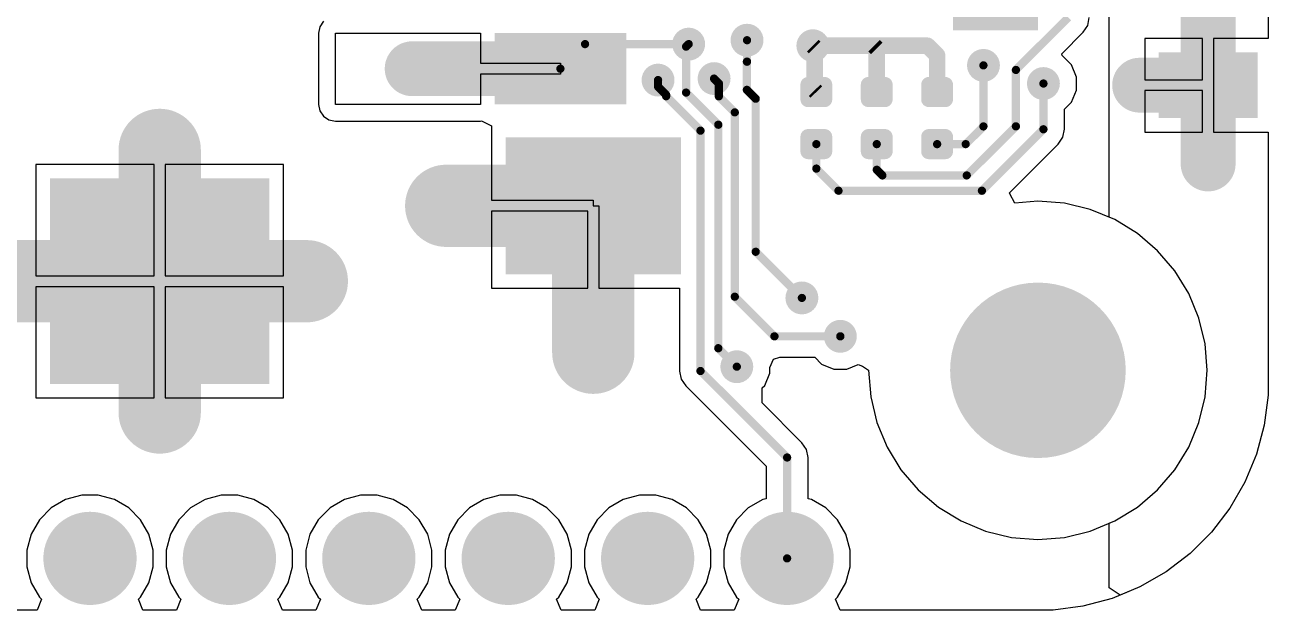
# Model space of a CAD drawing. Header units: inches. Extents: x 0.3 to 40.7, y 0.3 to 25.1.
# Drawn here: x 18.04 to 40.69, y 0.31 to 10.98 of the extents above; entities that cross this region are included whole.
import ezdxf

# ---------------------------------------------------------------- set-up
doc = ezdxf.new("R2010")
doc.units = ezdxf.units.IN
for name, color, linetype in [('Pad Holes', 156, 'Continuous'), ('TOP', 1, 'Continuous'), ('Via Holes', 16, 'Continuous')]:
    doc.layers.add(name, color=color, linetype=linetype)

# ---------------------------------------------------------------- blocks, each defined once
blk = doc.blocks.new('RES_0402_2383')
at = {"layer": 'TOP'}
h = blk.add_hatch(color=1, dxfattribs=at)
edge = h.paths.add_edge_path()
edge.add_arc((-0.34, -0.15), 0.14, 270, 360)
edge.add_line((-0.2, -0.15), (-0.2, 0.15))
edge.add_arc((-0.34, 0.15), 0.14, 0, 90)
edge.add_line((-0.34, 0.29), (-0.61, 0.29))
edge.add_arc((-0.61, 0.15), 0.14, 90, 180)
edge.add_line((-0.75, 0.15), (-0.75, -0.15))
edge.add_arc((-0.61, -0.15), 0.14, 180, 270)
edge.add_line((-0.61, -0.29), (-0.34, -0.29))
h = blk.add_hatch(color=1, dxfattribs=at)
edge = h.paths.add_edge_path()
edge.add_arc((0.34, 0.15), 0.14, 90, 180)
edge.add_line((0.2, 0.15), (0.2, -0.15))
edge.add_arc((0.34, -0.15), 0.14, 180, 270)
edge.add_line((0.34, -0.29), (0.61, -0.29))
edge.add_arc((0.61, -0.15), 0.14, 270, 360)
edge.add_line((0.75, -0.15), (0.75, 0.15))
edge.add_arc((0.61, 0.15), 0.14, 0, 90)
edge.add_line((0.61, 0.29), (0.34, 0.29))
blk = doc.blocks.new('RES_0402_2385')
at = {"layer": 'TOP'}
h = blk.add_hatch(color=1, dxfattribs=at)
edge = h.paths.add_edge_path()
edge.add_arc((-0.34, -0.15), 0.14, 270, 360)
edge.add_line((-0.2, -0.15), (-0.2, 0.15))
edge.add_arc((-0.34, 0.15), 0.14, 0, 90)
edge.add_line((-0.34, 0.29), (-0.61, 0.29))
edge.add_arc((-0.61, 0.15), 0.14, 90, 180)
edge.add_line((-0.75, 0.15), (-0.75, -0.15))
edge.add_arc((-0.61, -0.15), 0.14, 180, 270)
edge.add_line((-0.61, -0.29), (-0.34, -0.29))
h = blk.add_hatch(color=1, dxfattribs=at)
edge = h.paths.add_edge_path()
edge.add_arc((0.34, 0.15), 0.14, 90, 180)
edge.add_line((0.2, 0.15), (0.2, -0.15))
edge.add_arc((0.34, -0.15), 0.14, 180, 270)
edge.add_line((0.34, -0.29), (0.61, -0.29))
edge.add_arc((0.61, -0.15), 0.14, 270, 360)
edge.add_line((0.75, -0.15), (0.75, 0.15))
edge.add_arc((0.61, 0.15), 0.14, 0, 90)
edge.add_line((0.61, 0.29), (0.34, 0.29))
blk = doc.blocks.new('RES_0402_2387')
at = {"layer": 'TOP'}
h = blk.add_hatch(color=1, dxfattribs=at)
edge = h.paths.add_edge_path()
edge.add_arc((-0.34, -0.15), 0.14, 270, 360)
edge.add_line((-0.2, -0.15), (-0.2, 0.15))
edge.add_arc((-0.34, 0.15), 0.14, 0, 90)
edge.add_line((-0.34, 0.29), (-0.61, 0.29))
edge.add_arc((-0.61, 0.15), 0.14, 90, 180)
edge.add_line((-0.75, 0.15), (-0.75, -0.15))
edge.add_arc((-0.61, -0.15), 0.14, 180, 270)
edge.add_line((-0.61, -0.29), (-0.34, -0.29))
h = blk.add_hatch(color=1, dxfattribs=at)
edge = h.paths.add_edge_path()
edge.add_arc((0.34, 0.15), 0.14, 90, 180)
edge.add_line((0.2, 0.15), (0.2, -0.15))
edge.add_arc((0.34, -0.15), 0.14, 180, 270)
edge.add_line((0.34, -0.29), (0.61, -0.29))
edge.add_arc((0.61, -0.15), 0.14, 270, 360)
edge.add_line((0.75, -0.15), (0.75, 0.15))
edge.add_arc((0.61, 0.15), 0.14, 0, 90)
edge.add_line((0.61, 0.29), (0.34, 0.29))
blk = doc.blocks.new('SM04B_SRSS_TB_LF__SN__F_________1_2392')
at = {"layer": 'TOP'}
for points in [[(-3.4, 2.838), (-2.2, 2.838), (-2.2, 1.038), (-3.4, 1.038)], [(2.2, 2.838), (3.4, 2.838), (3.4, 1.038), (2.2, 1.038)], [(-1.8, -1.162), (-1.2, -1.162), (-1.2, -2.712), (-1.8, -2.712)], [(-0.8, -1.162), (-0.2, -1.162), (-0.2, -2.712), (-0.8, -2.712)], [(0.2, -1.162), (0.8, -1.162), (0.8, -2.712), (0.2, -2.712)], [(1.2, -1.162), (1.8, -1.162), (1.8, -2.712), (1.2, -2.712)]]:
    blk.add_hatch(color=1, dxfattribs=at).paths.add_polyline_path(points)
blk = doc.blocks.new('PEC11J_9215F_S0015_2410')
at = {"layer": 'Pad Holes'}
h = blk.add_hatch(color=7, dxfattribs=at)
edge = h.paths.add_edge_path()
edge.add_arc((0, 0), 1.025, 0, 360)
h = blk.add_hatch(color=7, dxfattribs=at)
edge = h.paths.add_edge_path()
edge.add_arc((0, -4.825), 0.775, 180, 360)
edge.add_line((0.775, -4.825), (0.775, -4.175))
edge.add_arc((0, -4.175), 0.775, 0, 180)
edge.add_line((-0.775, -4.175), (-0.775, -4.825))
at = {"layer": 'TOP'}
for points in [[(-3.75, 6.3), (-6.25, 6.3), (-6.25, 9.5), (-3.75, 9.5)], [(3.75, 9.5), (6.25, 9.5), (6.25, 6.3), (3.75, 6.3)], [(-3.15, 8.2), (-1.85, 8.2), (-1.85, 5.8), (-3.15, 5.8)], [(1.85, 8.2), (3.15, 8.2), (3.15, 5.8), (1.85, 5.8)], [(-8.25, 2), (-4.5, 2), (-4.5, -2), (-8.25, -2)], [(4.5, 2), (8.25, 2), (8.25, -2), (4.5, -2)], [(-3.15, -6.1), (-1.85, -6.1), (-1.85, -8.5), (-3.15, -8.5)], [(-0.65, -6.1), (0.65, -6.1), (0.65, -8.5), (-0.65, -8.5)], [(1.85, -6.1), (3.15, -6.1), (3.15, -8.5), (1.85, -8.5)], [(-3.75, -9.5), (-6.25, -9.5), (-6.25, -6.3), (-3.75, -6.3)], [(3.75, -6.3), (6.25, -6.3), (6.25, -9.5), (3.75, -9.5)]]:
    blk.add_hatch(color=1, dxfattribs=at).paths.add_polyline_path(points)
h = blk.add_hatch(color=1, dxfattribs=at)
edge = h.paths.add_edge_path()
edge.add_arc((0, 0), 0.25, 0, 360)
h = blk.add_hatch(color=1, dxfattribs=at)
edge = h.paths.add_edge_path()
edge.add_arc((0, -4.5), 0.25, 0, 360)
blk = doc.blocks.new('PIN_HEADER_2_54___VERT__1_10POS_2412')
at = {"layer": 'Pad Holes'}
h = blk.add_hatch(color=7, dxfattribs=at)
edge = h.paths.add_edge_path()
edge.add_arc((-1.27, 0), 0.5, 0, 360)
h = blk.add_hatch(color=7, dxfattribs=at)
edge = h.paths.add_edge_path()
edge.add_arc((1.27, 0), 0.5, 0, 360)
h = blk.add_hatch(color=7, dxfattribs=at)
edge = h.paths.add_edge_path()
edge.add_arc((3.81, 0), 0.5, 0, 360)
h = blk.add_hatch(color=7, dxfattribs=at)
edge = h.paths.add_edge_path()
edge.add_arc((6.35, 0), 0.5, 0, 360)
h = blk.add_hatch(color=7, dxfattribs=at)
edge = h.paths.add_edge_path()
edge.add_arc((8.89, 0), 0.5, 0, 360)
h = blk.add_hatch(color=7, dxfattribs=at)
edge = h.paths.add_edge_path()
edge.add_arc((11.43, 0), 0.5, 0, 360)
at = {"layer": 'TOP'}
h = blk.add_hatch(color=1, dxfattribs=at)
edge = h.paths.add_edge_path()
edge.add_arc((-1.27, 0), 0.85, 0, 360)
h = blk.add_hatch(color=1, dxfattribs=at)
edge = h.paths.add_edge_path()
edge.add_arc((1.27, 0), 0.85, 0, 360)
h = blk.add_hatch(color=1, dxfattribs=at)
edge = h.paths.add_edge_path()
edge.add_arc((3.81, 0), 0.85, 0, 360)
h = blk.add_hatch(color=1, dxfattribs=at)
edge = h.paths.add_edge_path()
edge.add_arc((6.35, 0), 0.85, 0, 360)
h = blk.add_hatch(color=1, dxfattribs=at)
edge = h.paths.add_edge_path()
edge.add_arc((8.89, 0), 0.85, 0, 360)
h = blk.add_hatch(color=1, dxfattribs=at)
edge = h.paths.add_edge_path()
edge.add_arc((11.43, 0), 0.85, 0, 360)

msp = doc.modelspace()

# ---------------------------------------------------------------- hatches: boundary and pattern name
at = {"layer": 'Pad Holes'}
h = msp.add_hatch(color=7, dxfattribs=at)
edge = h.paths.add_edge_path()
edge.add_arc((36.5, 4.68), 1.6, 0, 360)
at = {"layer": 'TOP'}
h = msp.add_hatch(color=1, dxfattribs=at)
edge = h.paths.add_edge_path()
edge.add_arc((30.137, 10.629), 0.3, 0, 360)
h = msp.add_hatch(color=1, dxfattribs=at)
edge = h.paths.add_edge_path()
edge.add_arc((31.2, 10.7), 0.3, 0, 360)
h = msp.add_hatch(color=1, dxfattribs=at)
edge = h.paths.add_edge_path()
edge.add_arc((32.4, 10.6), 0.3, 0, 360)
h = msp.add_hatch(color=1, dxfattribs=at)
edge = h.paths.add_edge_path()
edge.add_arc((35.508, 10.241), 0.3, 0, 360)
h = msp.add_hatch(color=1, dxfattribs=at)
edge = h.paths.add_edge_path()
edge.add_arc((29.579, 9.973), 0.3, 0, 360)
h = msp.add_hatch(color=1, dxfattribs=at)
edge = h.paths.add_edge_path()
edge.add_arc((30.6, 10), 0.3, 0, 360)
h = msp.add_hatch(color=1, dxfattribs=at)
edge = h.paths.add_edge_path()
edge.add_arc((36.6, 9.91), 0.3, 0, 360)
h = msp.add_hatch(color=1, dxfattribs=at)
edge = h.paths.add_edge_path()
edge.add_arc((32.2, 6), 0.3, 0, 360)
h = msp.add_hatch(color=1, dxfattribs=at)
edge = h.paths.add_edge_path()
edge.add_arc((36.5, 4.68), 1.5, 0, 360)
h = msp.add_hatch(color=1, dxfattribs=at)
edge = h.paths.add_edge_path()
edge.add_arc((32.9, 5.3), 0.3, 0, 360)
h = msp.add_hatch(color=1, dxfattribs=at)
edge = h.paths.add_edge_path()
edge.add_arc((31.014, 4.746), 0.3, 0, 360)
at = {"layer": 'Via Holes'}
h = msp.add_hatch(color=7, dxfattribs=at)
edge = h.paths.add_edge_path()
edge.add_arc((30.137, 10.629), 0.15, 0, 360)
h = msp.add_hatch(color=7, dxfattribs=at)
edge = h.paths.add_edge_path()
edge.add_arc((31.2, 10.7), 0.15, 0, 360)
h = msp.add_hatch(color=7, dxfattribs=at)
edge = h.paths.add_edge_path()
edge.add_arc((32.4, 10.6), 0.15, 0, 360)
h = msp.add_hatch(color=7, dxfattribs=at)
edge = h.paths.add_edge_path()
edge.add_arc((35.508, 10.241), 0.15, 0, 360)
h = msp.add_hatch(color=7, dxfattribs=at)
edge = h.paths.add_edge_path()
edge.add_arc((29.579, 9.973), 0.15, 0, 360)
h = msp.add_hatch(color=7, dxfattribs=at)
edge = h.paths.add_edge_path()
edge.add_arc((30.6, 10), 0.15, 0, 360)
h = msp.add_hatch(color=7, dxfattribs=at)
edge = h.paths.add_edge_path()
edge.add_arc((36.6, 9.91), 0.15, 0, 360)
h = msp.add_hatch(color=7, dxfattribs=at)
edge = h.paths.add_edge_path()
edge.add_arc((32.2, 6), 0.15, 0, 360)
h = msp.add_hatch(color=7, dxfattribs=at)
edge = h.paths.add_edge_path()
edge.add_arc((32.9, 5.3), 0.15, 0, 360)
h = msp.add_hatch(color=7, dxfattribs=at)
edge = h.paths.add_edge_path()
edge.add_arc((31.014, 4.746), 0.15, 0, 360)

# ---------------------------------------------------------------- linework, layer by layer
at = {"layer": 'TOP'}
for p, q in [((37.8, 7.47), (37.8, 17.89)), ((40.694, 14.626), (40.694, 10.734)), ((40.694, 14.626), (40.694, 10.734)), ((37.407, 10.968), (37.436, 11.114)), ((23.417, 10.947), (23.394, 10.83)), ((23.484, 11.046), (23.417, 10.947)), ((37.324, 10.844), (37.407, 10.968)), ((23.394, 10.83), (23.394, 9.53)), ((23.7, 9.53), (23.7, 10.83)), ((23.7, 10.83), (26.346, 10.83)), ((26.346, 10.83), (26.346, 10.28)), ((36.933, 10.452), (37.324, 10.844)), ((39.501, 10.734), (38.447, 10.734)), ((38.447, 10.734), (38.447, 9.98)), ((39.501, 10.734), (38.447, 10.734)), ((38.447, 10.734), (38.447, 9.98)), ((39.501, 9.98), (39.501, 10.734)), ((39.501, 9.98), (39.501, 10.734)), ((40.694, 10.734), (39.701, 10.734)), ((39.701, 10.734), (39.701, 9.88)), ((40.694, 10.734), (39.701, 10.734)), ((39.701, 10.734), (39.701, 9.88)), ((36.94, 10.419), (36.933, 10.452)), ((26.346, 10.28), (27.8, 10.28)), ((27.8, 10.28), (27.8, 10.08)), ((37.109, 10.25), (36.94, 10.419)), ((37.2, 10.029), (37.109, 10.25)), ((27.8, 10.08), (26.346, 10.08)), ((26.346, 10.08), (26.346, 9.53)), ((37.2, 9.791), (37.2, 10.029)), ((38.447, 9.98), (39.501, 9.98)), ((38.447, 9.98), (39.501, 9.98)), ((37.109, 9.57), (37.2, 9.791)), ((39.501, 9.78), (38.447, 9.78)), ((38.447, 9.78), (38.447, 9.026)), ((39.501, 9.78), (38.447, 9.78)), ((38.447, 9.78), (38.447, 9.026)), ((39.501, 9.026), (39.501, 9.78)), ((39.501, 9.026), (39.501, 9.78)), ((39.701, 9.88), (39.701, 9.026)), ((39.701, 9.88), (39.701, 9.026)), ((23.394, 9.53), (23.417, 9.413)), ((26.346, 9.53), (23.7, 9.53)), ((36.982, 9.444), (37.109, 9.57)), ((23.417, 9.413), (23.484, 9.314)), ((23.484, 9.314), (23.583, 9.247)), ((36.982, 9.076), (36.982, 9.444)), ((23.583, 9.247), (23.7, 9.224)), ((23.7, 9.224), (26.346, 9.224)), ((26.346, 9.224), (26.364, 9.228)), ((26.364, 9.228), (26.546, 9.14)), ((26.546, 9.14), (26.546, 7.78)), ((36.953, 8.93), (36.982, 9.076)), ((36.87, 8.806), (36.953, 8.93)), ((38.447, 9.026), (39.501, 9.026)), ((38.447, 9.026), (39.501, 9.026)), ((39.701, 9.026), (40.694, 9.026)), ((39.701, 9.026), (40.694, 9.026)), ((40.694, 9.026), (40.694, 4.5)), ((40.694, 9.026), (40.694, 4.5)), ((35.983, 7.919), (36.87, 8.806)), ((20.4, 8.434), (18.246, 8.434)), ((18.246, 8.434), (18.246, 6.405)), ((20.4, 6.405), (20.4, 8.434)), ((22.754, 8.434), (20.6, 8.434)), ((20.6, 8.434), (20.6, 6.405)), ((22.754, 6.405), (22.754, 8.434)), ((26.546, 7.78), (28.4, 7.78)), ((28.4, 7.78), (28.4, 7.68)), ((35.987, 7.898), (35.983, 7.919)), ((36.079, 7.731), (35.987, 7.898)), ((36.5, 7.765), (36.079, 7.731)), ((36.983, 7.727), (36.5, 7.765)), ((37.453, 7.614), (36.983, 7.727)), ((28.3, 7.58), (26.546, 7.58)), ((26.546, 7.58), (26.546, 6.176)), ((28.3, 6.176), (28.3, 7.58)), ((28.4, 7.68), (28.5, 7.68)), ((28.5, 7.68), (28.5, 6.176)), ((37.9, 7.428), (37.453, 7.614)), ((37.9, 7.428), (37.8, 7.47)), ((38.313, 7.175), (37.9, 7.428)), ((38.313, 7.175), (37.9, 7.428)), ((38.681, 6.861), (38.313, 7.175)), ((38.681, 6.861), (38.313, 7.175)), ((38.995, 6.493), (38.681, 6.861)), ((38.995, 6.493), (38.681, 6.861)), ((18.246, 6.405), (20.4, 6.405)), ((20.6, 6.405), (22.754, 6.405)), ((39.248, 6.08), (38.995, 6.493)), ((39.248, 6.08), (38.995, 6.493)), ((20.4, 6.205), (18.246, 6.205)), ((18.246, 6.205), (18.246, 4.176)), ((20.4, 4.176), (20.4, 6.205)), ((22.754, 6.205), (20.6, 6.205)), ((20.6, 6.205), (20.6, 4.176)), ((22.754, 4.176), (22.754, 6.205)), ((26.546, 6.176), (28.3, 6.176)), ((28.5, 6.176), (29.971, 6.176)), ((29.971, 6.176), (29.971, 4.667)), ((39.434, 5.633), (39.248, 6.08)), ((39.434, 5.633), (39.248, 6.08)), ((39.547, 5.163), (39.434, 5.633)), ((39.547, 5.163), (39.434, 5.633)), ((39.585, 4.68), (39.547, 5.163)), ((39.585, 4.68), (39.547, 5.163)), ((31.614, 4.731), (31.685, 4.885)), ((31.685, 4.885), (31.799, 4.918)), ((31.799, 4.918), (32.434, 4.918)), ((32.434, 4.918), (32.56, 4.791)), ((32.56, 4.791), (32.781, 4.7)), ((33.019, 4.7), (33.223, 4.784)), ((33.223, 4.784), (33.303, 4.753)), ((29.971, 4.667), (30, 4.521)), ((31.523, 4.406), (31.614, 4.627)), ((31.614, 4.627), (31.614, 4.731)), ((32.781, 4.7), (33.019, 4.7)), ((33.303, 4.753), (33.416, 4.685)), ((33.416, 4.685), (33.416, 4.68)), ((33.416, 4.68), (33.454, 4.197)), ((39.547, 4.197), (39.585, 4.68)), ((39.547, 4.197), (39.585, 4.68)), ((30, 4.521), (30.083, 4.397)), ((30.083, 4.397), (31.548, 2.932)), ((31.474, 4.087), (31.476, 4.359)), ((31.476, 4.359), (31.523, 4.406)), ((40.694, 4.5), (40.694, 4.225)), ((40.694, 4.5), (40.694, 4.225)), ((18.246, 4.176), (20.4, 4.176)), ((20.6, 4.176), (22.754, 4.176)), ((32.2, 3.36), (31.474, 4.087)), ((33.454, 4.197), (33.566, 3.727)), ((39.434, 3.727), (39.547, 4.197)), ((39.434, 3.727), (39.547, 4.197)), ((40.694, 4.225), (40.622, 3.68)), ((40.694, 4.225), (40.622, 3.68)), ((33.566, 3.727), (33.752, 3.28)), ((39.248, 3.28), (39.434, 3.727)), ((39.248, 3.28), (39.434, 3.727)), ((40.622, 3.68), (40.48, 3.149)), ((40.622, 3.68), (40.48, 3.149)), ((32.283, 3.236), (32.2, 3.36)), ((32.312, 3.09), (32.283, 3.236)), ((33.752, 3.28), (34.005, 2.867)), ((38.995, 2.867), (39.248, 3.28)), ((38.995, 2.867), (39.248, 3.28)), ((32.312, 2.338), (32.312, 3.09)), ((40.48, 3.149), (40.27, 2.641)), ((40.48, 3.149), (40.27, 2.641)), ((31.548, 2.932), (31.548, 2.338)), ((34.005, 2.867), (34.319, 2.499)), ((38.681, 2.499), (38.995, 2.867)), ((38.681, 2.499), (38.995, 2.867)), ((34.319, 2.499), (34.687, 2.185)), ((38.313, 2.185), (38.681, 2.499)), ((38.313, 2.185), (38.681, 2.499)), ((40.27, 2.641), (39.995, 2.165)), ((40.27, 2.641), (39.995, 2.165)), ((18.786, 2.322), (18.524, 2.17)), ((19.079, 2.4), (18.786, 2.322)), ((19.381, 2.4), (19.079, 2.4)), ((19.674, 2.322), (19.381, 2.4)), ((19.936, 2.17), (19.674, 2.322)), ((21.326, 2.322), (21.064, 2.17)), ((21.619, 2.4), (21.326, 2.322)), ((21.921, 2.4), (21.619, 2.4)), ((22.214, 2.322), (21.921, 2.4)), ((22.476, 2.17), (22.214, 2.322)), ((23.866, 2.322), (23.604, 2.17)), ((24.159, 2.4), (23.866, 2.322)), ((24.461, 2.4), (24.159, 2.4)), ((24.754, 2.322), (24.461, 2.4)), ((25.016, 2.17), (24.754, 2.322)), ((26.406, 2.322), (26.144, 2.17)), ((26.699, 2.4), (26.406, 2.322)), ((27.001, 2.4), (26.699, 2.4)), ((27.294, 2.322), (27.001, 2.4)), ((27.556, 2.17), (27.294, 2.322)), ((28.946, 2.322), (28.684, 2.17)), ((29.239, 2.4), (28.946, 2.322)), ((29.541, 2.4), (29.239, 2.4)), ((29.834, 2.322), (29.541, 2.4)), ((30.096, 2.17), (29.834, 2.322)), ((31.486, 2.322), (31.224, 2.17)), ((31.548, 2.338), (31.486, 2.322)), ((32.374, 2.322), (32.312, 2.338)), ((32.636, 2.17), (32.374, 2.322)), ((18.524, 2.17), (18.31, 1.956)), ((20.15, 1.956), (19.936, 2.17)), ((21.064, 2.17), (20.85, 1.956)), ((22.69, 1.956), (22.476, 2.17)), ((23.604, 2.17), (23.39, 1.956)), ((25.23, 1.956), (25.016, 2.17)), ((26.144, 2.17), (25.93, 1.956)), ((27.77, 1.956), (27.556, 2.17)), ((28.684, 2.17), (28.47, 1.956)), ((30.31, 1.956), (30.096, 2.17)), ((31.224, 2.17), (31.01, 1.956)), ((32.85, 1.956), (32.636, 2.17)), ((34.687, 2.185), (35.1, 1.932)), ((37.9, 1.932), (38.313, 2.185)), ((37.9, 1.932), (38.313, 2.185)), ((39.995, 2.165), (39.66, 1.729)), ((39.995, 2.165), (39.66, 1.729)), ((18.31, 1.956), (18.158, 1.694)), ((20.302, 1.694), (20.15, 1.956)), ((20.85, 1.956), (20.698, 1.694)), ((22.842, 1.694), (22.69, 1.956)), ((23.39, 1.956), (23.238, 1.694)), ((25.382, 1.694), (25.23, 1.956)), ((25.93, 1.956), (25.778, 1.694)), ((27.922, 1.694), (27.77, 1.956)), ((28.47, 1.956), (28.318, 1.694)), ((30.462, 1.694), (30.31, 1.956)), ((31.01, 1.956), (30.858, 1.694)), ((33.002, 1.694), (32.85, 1.956)), ((35.1, 1.932), (35.547, 1.746)), ((37.453, 1.746), (37.9, 1.932)), ((37.8, 1.89), (37.9, 1.932)), ((37.8, 0.715), (37.8, 1.89)), ((18.158, 1.694), (18.08, 1.401)), ((20.38, 1.401), (20.302, 1.694)), ((20.698, 1.694), (20.62, 1.401)), ((22.92, 1.401), (22.842, 1.694)), ((23.238, 1.694), (23.16, 1.401)), ((25.46, 1.401), (25.382, 1.694)), ((25.778, 1.694), (25.7, 1.401)), ((28, 1.401), (27.922, 1.694)), ((28.318, 1.694), (28.24, 1.401)), ((30.54, 1.401), (30.462, 1.694)), ((30.858, 1.694), (30.78, 1.401)), ((33.08, 1.401), (33.002, 1.694)), ((35.547, 1.746), (36.018, 1.633)), ((36.018, 1.633), (36.5, 1.596)), ((36.5, 1.596), (36.983, 1.633)), ((36.983, 1.633), (37.453, 1.746)), ((39.66, 1.729), (39.271, 1.34)), ((39.66, 1.729), (39.271, 1.34)), ((18.08, 1.401), (18.08, 1.099)), ((20.38, 1.099), (20.38, 1.401)), ((20.62, 1.401), (20.62, 1.099)), ((22.92, 1.099), (22.92, 1.401)), ((23.16, 1.401), (23.16, 1.099)), ((25.46, 1.099), (25.46, 1.401)), ((25.7, 1.401), (25.7, 1.099)), ((28, 1.099), (28, 1.401)), ((28.24, 1.401), (28.24, 1.099)), ((30.54, 1.099), (30.54, 1.401)), ((30.78, 1.401), (30.78, 1.099)), ((33.08, 1.099), (33.08, 1.401)), ((39.271, 1.34), (38.835, 1.005)), ((39.271, 1.34), (38.835, 1.005)), ((18.08, 1.099), (18.158, 0.806)), ((20.302, 0.806), (20.38, 1.099)), ((20.62, 1.099), (20.698, 0.806)), ((22.842, 0.806), (22.92, 1.099)), ((23.16, 1.099), (23.238, 0.806)), ((25.382, 0.806), (25.46, 1.099)), ((25.7, 1.099), (25.778, 0.806)), ((27.922, 0.806), (28, 1.099)), ((28.24, 1.099), (28.318, 0.806)), ((30.462, 0.806), (30.54, 1.099)), ((30.78, 1.099), (30.858, 0.806)), ((33.002, 0.806), (33.08, 1.099)), ((38.835, 1.005), (38.359, 0.73)), ((38.835, 1.005), (38.359, 0.73)), ((18.158, 0.806), (18.31, 0.544)), ((20.15, 0.544), (20.302, 0.806)), ((20.698, 0.806), (20.85, 0.544)), ((22.69, 0.544), (22.842, 0.806)), ((23.238, 0.806), (23.39, 0.544)), ((25.23, 0.544), (25.382, 0.806)), ((25.778, 0.806), (25.93, 0.544)), ((27.77, 0.544), (27.922, 0.806)), ((28.318, 0.806), (28.47, 0.544)), ((30.31, 0.544), (30.462, 0.806)), ((30.858, 0.806), (31.01, 0.544)), ((32.85, 0.544), (33.002, 0.806)), ((38, 0.582), (37.8, 0.715)), ((38.359, 0.73), (37.851, 0.52)), ((38.359, 0.73), (38, 0.582)), ((18.348, 0.506), (18.265, 0.306)), ((18.31, 0.544), (18.348, 0.506)), ((20.112, 0.506), (20.15, 0.544)), ((20.195, 0.306), (20.112, 0.506)), ((20.888, 0.506), (20.805, 0.306)), ((20.85, 0.544), (20.888, 0.506)), ((22.652, 0.506), (22.69, 0.544)), ((22.735, 0.306), (22.652, 0.506)), ((23.428, 0.506), (23.345, 0.306)), ((23.39, 0.544), (23.428, 0.506)), ((25.192, 0.506), (25.23, 0.544)), ((25.275, 0.306), (25.192, 0.506)), ((25.968, 0.506), (25.885, 0.306)), ((25.93, 0.544), (25.968, 0.506)), ((27.732, 0.506), (27.77, 0.544)), ((27.815, 0.306), (27.732, 0.506)), ((28.508, 0.506), (28.425, 0.306)), ((28.47, 0.544), (28.508, 0.506)), ((30.272, 0.506), (30.31, 0.544)), ((30.355, 0.306), (30.272, 0.506)), ((31.048, 0.506), (30.965, 0.306)), ((31.01, 0.544), (31.048, 0.506)), ((32.812, 0.506), (32.85, 0.544)), ((32.895, 0.306), (32.812, 0.506)), ((37.851, 0.52), (37.32, 0.378)), ((18.265, 0.306), (17.655, 0.306)), ((20.805, 0.306), (20.195, 0.306)), ((23.345, 0.306), (22.735, 0.306)), ((25.885, 0.306), (25.275, 0.306)), ((28.425, 0.306), (27.815, 0.306)), ((30.965, 0.306), (30.355, 0.306)), ((36.5, 0.306), (32.895, 0.306)), ((36.775, 0.306), (36.5, 0.306)), ((37.32, 0.378), (36.775, 0.306))]:
    msp.add_line(p, q, dxfattribs=at)
for points, const_width in [([(39.601, 9.88), (39.601, 15.48)], 1), ([(36.098, 10.158), (37.054, 11.114)], 0.15), ([(25.1, 10.18), (27.8, 10.18)], 1), ([(27.8, 10.18), (28.249, 10.629)], 0.15), ([(28.249, 10.629), (30.137, 10.629)], 0.15), ([(30.091, 10.583), (30.137, 10.629)], 0.15), ([(30.091, 9.745), (30.091, 10.583)], 0.15), ([(31.2, 10.31), (31.2, 10.7)], 0.15), ([(32.4, 10.6), (34.487, 10.6)], 0.3), ([(32.4, 10.6), (32.432, 10.568)], 0.3), ([(32.432, 9.787), (32.432, 10.568)], 0.3), ([(33.514, 10.6), (33.563, 10.551)], 0.3), ([(33.563, 9.755), (33.563, 10.551)], 0.3), ([(34.487, 10.6), (34.663, 10.424)], 0.3), ([(34.663, 9.755), (34.663, 10.424)], 0.3), ([(31.198, 10.308), (31.2, 10.31)], 0.15), ([(31.198, 9.794), (31.198, 10.308)], 0.15), ([(35.508, 9.128), (35.508, 10.241)], 0.15), ([(36.098, 9.129), (36.098, 10.158)], 0.15), ([(38.353, 9.88), (39.601, 9.88)], 1), ([(39.601, 8.443), (39.601, 9.88)], 1), ([(29.579, 9.851), (29.579, 9.973)], 0.15), ([(30.6, 10), (30.686, 9.914)], 0.15), ([(30.686, 9.676), (30.686, 9.914)], 0.15), ([(36.6, 9.076), (36.6, 9.91)], 0.15), ([(29.579, 9.851), (29.727, 9.703)], 0.15), ([(29.727, 9.678), (29.727, 9.703)], 0.15), ([(29.727, 9.678), (30.353, 9.051)], 0.15), ([(30.091, 9.745), (30.677, 9.159)], 0.15), ([(30.686, 9.676), (30.978, 9.384)], 0.15), ([(31.198, 9.794), (31.358, 9.633)], 0.15), ([(32.432, 9.787), (32.463, 9.755)], 0.3), ([(31.358, 6.842), (31.358, 9.633)], 0.15), ([(20.5, 6.305), (20.5, 8.7)], 1.5), ([(30.978, 6.022), (30.978, 9.384)], 0.15), ([(30.353, 4.667), (30.353, 9.051)], 0.15), ([(30.677, 5.083), (30.677, 9.159)], 0.15), ([(35.184, 8.805), (35.508, 9.128)], 0.15), ([(35.203, 8.234), (36.098, 9.129)], 0.15), ([(35.479, 7.955), (36.6, 9.076)], 0.15), ([(32.463, 8.359), (32.463, 8.805)], 0.15), ([(33.563, 8.337), (33.563, 8.805)], 0.15), ([(34.663, 8.805), (35.184, 8.805)], 0.15), ([(25.72, 7.68), (28.4, 7.68)], 1.5), ([(28.4, 5), (28.4, 7.68)], 1.5), ([(32.463, 8.359), (32.866, 7.955)], 0.15), ([(33.563, 8.337), (33.665, 8.234)], 0.15), ([(33.665, 8.234), (35.203, 8.234)], 0.15), ([(32.866, 7.955), (35.479, 7.955)], 0.15), ([(17.82, 6.305), (20.5, 6.305)], 1.5), ([(20.5, 6.305), (23.18, 6.305)], 1.5), ([(20.5, 3.91), (20.5, 6.305)], 1.5), ([(31.358, 6.842), (32.2, 6)], 0.15), ([(30.978, 6.022), (31.7, 5.3)], 0.15), ([(31.7, 5.3), (32.9, 5.3)], 0.15), ([(30.677, 5.083), (31.014, 4.746)], 0.15), ([(30.353, 4.667), (31.93, 3.09)], 0.15), ([(31.93, 1.25), (31.93, 3.09)], 0.15)]:
    msp.add_lwpolyline(points, dxfattribs=dict(at, const_width=const_width))
for points, const_width in [([(24.85, 10.18, 1), (25.35, 10.18, 1)], 0.5), ([(27.55, 10.18, 1), (28.05, 10.18, 1)], 0.5), ([(28.212, 10.629, 1), (28.287, 10.629, 1)], 0.075), ([(28.212, 10.629, 1), (28.287, 10.629, 1)], 0.075), ([(30.053, 10.583, 1), (30.128, 10.583, 1)], 0.075), ([(30.053, 10.583, 1), (30.128, 10.583, 1)], 0.075), ([(30.1, 10.629, 1), (30.175, 10.629, 1)], 0.075), ([(30.1, 10.629, 1), (30.175, 10.629, 1)], 0.075), ([(31.163, 10.7, 1), (31.238, 10.7, 1)], 0.075), ([(32.325, 10.6, 1), (32.475, 10.6, 1)], 0.15), ([(32.325, 10.6, 1), (32.475, 10.6, 1)], 0.15), ([(32.357, 10.568, 1), (32.507, 10.568, 1)], 0.15), ([(32.357, 10.568, 1), (32.507, 10.568, 1)], 0.15), ([(33.439, 10.6, 1), (33.589, 10.6, 1)], 0.15), ([(33.488, 10.551, 1), (33.638, 10.551, 1)], 0.15), ([(33.488, 10.551, 1), (33.638, 10.551, 1)], 0.15), ([(34.412, 10.6, 1), (34.562, 10.6, 1)], 0.15), ([(34.412, 10.6, 1), (34.562, 10.6, 1)], 0.15), ([(34.588, 10.424, 1), (34.738, 10.424, 1)], 0.15), ([(34.588, 10.424, 1), (34.738, 10.424, 1)], 0.15), ([(27.763, 10.18, 1), (27.838, 10.18, 1)], 0.075), ([(31.16, 10.308, 1), (31.236, 10.308, 1)], 0.075), ([(31.16, 10.308, 1), (31.236, 10.308, 1)], 0.075), ([(31.163, 10.31, 1), (31.238, 10.31, 1)], 0.075), ([(31.163, 10.31, 1), (31.238, 10.31, 1)], 0.075), ([(35.47, 10.241, 1), (35.545, 10.241, 1)], 0.075), ([(36.061, 10.158, 1), (36.136, 10.158, 1)], 0.075), ([(36.061, 10.158, 1), (36.136, 10.158, 1)], 0.075), ([(38.103, 9.88, 1), (38.603, 9.88, 1)], 0.5), ([(39.351, 9.88, 1), (39.851, 9.88, 1)], 0.5), ([(39.351, 9.88, 1), (39.851, 9.88, 1)], 0.5), ([(39.351, 9.88, 1), (39.851, 9.88, 1)], 0.5), ([(29.542, 9.973, 1), (29.617, 9.973, 1)], 0.075), ([(30.562, 10, 1), (30.638, 10, 1)], 0.075), ([(30.649, 9.914, 1), (30.724, 9.914, 1)], 0.075), ([(30.649, 9.914, 1), (30.724, 9.914, 1)], 0.075), ([(36.563, 9.91, 1), (36.638, 9.91, 1)], 0.075), ([(29.542, 9.851, 1), (29.617, 9.851, 1)], 0.075), ([(29.542, 9.851, 1), (29.617, 9.851, 1)], 0.075), ([(29.689, 9.703, 1), (29.764, 9.703, 1)], 0.075), ([(29.689, 9.703, 1), (29.764, 9.703, 1)], 0.075), ([(29.689, 9.678, 1), (29.764, 9.678, 1)], 0.075), ([(29.689, 9.678, 1), (29.764, 9.678, 1)], 0.075), ([(30.053, 9.745, 1), (30.128, 9.745, 1)], 0.075), ([(30.053, 9.745, 1), (30.128, 9.745, 1)], 0.075), ([(30.649, 9.676, 1), (30.724, 9.676, 1)], 0.075), ([(30.649, 9.676, 1), (30.724, 9.676, 1)], 0.075), ([(31.16, 9.794, 1), (31.236, 9.794, 1)], 0.075), ([(31.16, 9.794, 1), (31.236, 9.794, 1)], 0.075), ([(32.357, 9.787, 1), (32.507, 9.787, 1)], 0.15), ([(32.357, 9.787, 1), (32.507, 9.787, 1)], 0.15), ([(32.388, 9.755, 1), (32.538, 9.755, 1)], 0.15), ([(33.488, 9.755, 1), (33.638, 9.755, 1)], 0.15), ([(34.588, 9.755, 1), (34.738, 9.755, 1)], 0.15), ([(31.321, 9.633, 1), (31.396, 9.633, 1)], 0.075), ([(31.321, 9.633, 1), (31.396, 9.633, 1)], 0.075), ([(20.125, 8.7, 1), (20.875, 8.7, 1)], 0.75), ([(30.94, 9.384, 1), (31.015, 9.384, 1)], 0.075), ([(30.94, 9.384, 1), (31.015, 9.384, 1)], 0.075), ([(30.315, 9.051, 1), (30.39, 9.051, 1)], 0.075), ([(30.315, 9.051, 1), (30.39, 9.051, 1)], 0.075), ([(30.639, 9.159, 1), (30.715, 9.159, 1)], 0.075), ([(30.639, 9.159, 1), (30.715, 9.159, 1)], 0.075), ([(35.47, 9.128, 1), (35.545, 9.128, 1)], 0.075), ([(35.47, 9.128, 1), (35.545, 9.128, 1)], 0.075), ([(36.061, 9.129, 1), (36.136, 9.129, 1)], 0.075), ([(36.061, 9.129, 1), (36.136, 9.129, 1)], 0.075), ([(36.563, 9.076, 1), (36.638, 9.076, 1)], 0.075), ([(36.563, 9.076, 1), (36.638, 9.076, 1)], 0.075), ([(32.426, 8.805, 1), (32.501, 8.805, 1)], 0.075), ([(33.526, 8.805, 1), (33.601, 8.805, 1)], 0.075), ([(34.626, 8.805, 1), (34.701, 8.805, 1)], 0.075), ([(35.147, 8.805, 1), (35.222, 8.805, 1)], 0.075), ([(35.147, 8.805, 1), (35.222, 8.805, 1)], 0.075), ([(39.351, 8.443, 1), (39.851, 8.443, 1)], 0.5), ([(25.345, 7.68, 1), (26.095, 7.68, 1)], 0.75), ([(28.025, 7.68, 1), (28.775, 7.68, 1)], 0.75), ([(28.025, 7.68, 1), (28.775, 7.68, 1)], 0.75), ([(32.426, 8.359, 1), (32.501, 8.359, 1)], 0.075), ([(32.426, 8.359, 1), (32.501, 8.359, 1)], 0.075), ([(33.526, 8.337, 1), (33.601, 8.337, 1)], 0.075), ([(33.526, 8.337, 1), (33.601, 8.337, 1)], 0.075), ([(33.628, 8.234, 1), (33.703, 8.234, 1)], 0.075), ([(33.628, 8.234, 1), (33.703, 8.234, 1)], 0.075), ([(35.166, 8.234, 1), (35.241, 8.234, 1)], 0.075), ([(35.166, 8.234, 1), (35.241, 8.234, 1)], 0.075), ([(32.829, 7.955, 1), (32.904, 7.955, 1)], 0.075), ([(32.829, 7.955, 1), (32.904, 7.955, 1)], 0.075), ([(35.442, 7.955, 1), (35.517, 7.955, 1)], 0.075), ([(35.442, 7.955, 1), (35.517, 7.955, 1)], 0.075), ([(17.445, 6.305, 1), (18.195, 6.305, 1)], 0.75), ([(20.125, 6.305, 1), (20.875, 6.305, 1)], 0.75), ([(20.125, 6.305, 1), (20.875, 6.305, 1)], 0.75), ([(20.125, 6.305, 1), (20.875, 6.305, 1)], 0.75), ([(20.125, 6.305, 1), (20.875, 6.305, 1)], 0.75), ([(22.805, 6.305, 1), (23.555, 6.305, 1)], 0.75), ([(31.321, 6.842, 1), (31.396, 6.842, 1)], 0.075), ([(31.321, 6.842, 1), (31.396, 6.842, 1)], 0.075), ([(30.94, 6.022, 1), (31.015, 6.022, 1)], 0.075), ([(30.94, 6.022, 1), (31.015, 6.022, 1)], 0.075), ([(32.162, 6, 1), (32.237, 6, 1)], 0.075), ([(28.025, 5, 1), (28.775, 5, 1)], 0.75), ([(31.662, 5.3, 1), (31.738, 5.3, 1)], 0.075), ([(31.662, 5.3, 1), (31.738, 5.3, 1)], 0.075), ([(32.862, 5.3, 1), (32.938, 5.3, 1)], 0.075), ([(30.639, 5.083, 1), (30.715, 5.083, 1)], 0.075), ([(30.639, 5.083, 1), (30.715, 5.083, 1)], 0.075), ([(30.977, 4.746, 1), (31.052, 4.746, 1)], 0.075), ([(20.125, 3.91, 1), (20.875, 3.91, 1)], 0.75), ([(30.315, 4.667, 1), (30.39, 4.667, 1)], 0.075), ([(30.315, 4.667, 1), (30.39, 4.667, 1)], 0.075), ([(31.893, 3.09, 1), (31.968, 3.09, 1)], 0.075), ([(31.893, 3.09, 1), (31.968, 3.09, 1)], 0.075), ([(31.893, 1.25, 1), (31.968, 1.25, 1)], 0.075)]:
    msp.add_lwpolyline(points, format="xyb", close=True, dxfattribs=dict(at, const_width=const_width))

# ---------------------------------------------------------------- block references
for name, p, rotation in [('PEC11J_9215F_S0015_2410', (20.5, 12.68), 90), ('SM04B_SRSS_TB_LF__SN__F_________1_2392', (37.663, 12.68), 270), ('RES_0402_2385', (32.463, 9.28), 270), ('RES_0402_2387', (33.563, 9.28), 270), ('RES_0402_2383', (34.663, 9.28), 270)]:
    msp.add_blockref(name, p, dxfattribs=dict(rotation=rotation))
msp.add_blockref('PIN_HEADER_2_54___VERT__1_10POS_2412', (20.5, 1.25))

doc.saveas('drawing.dxf')
